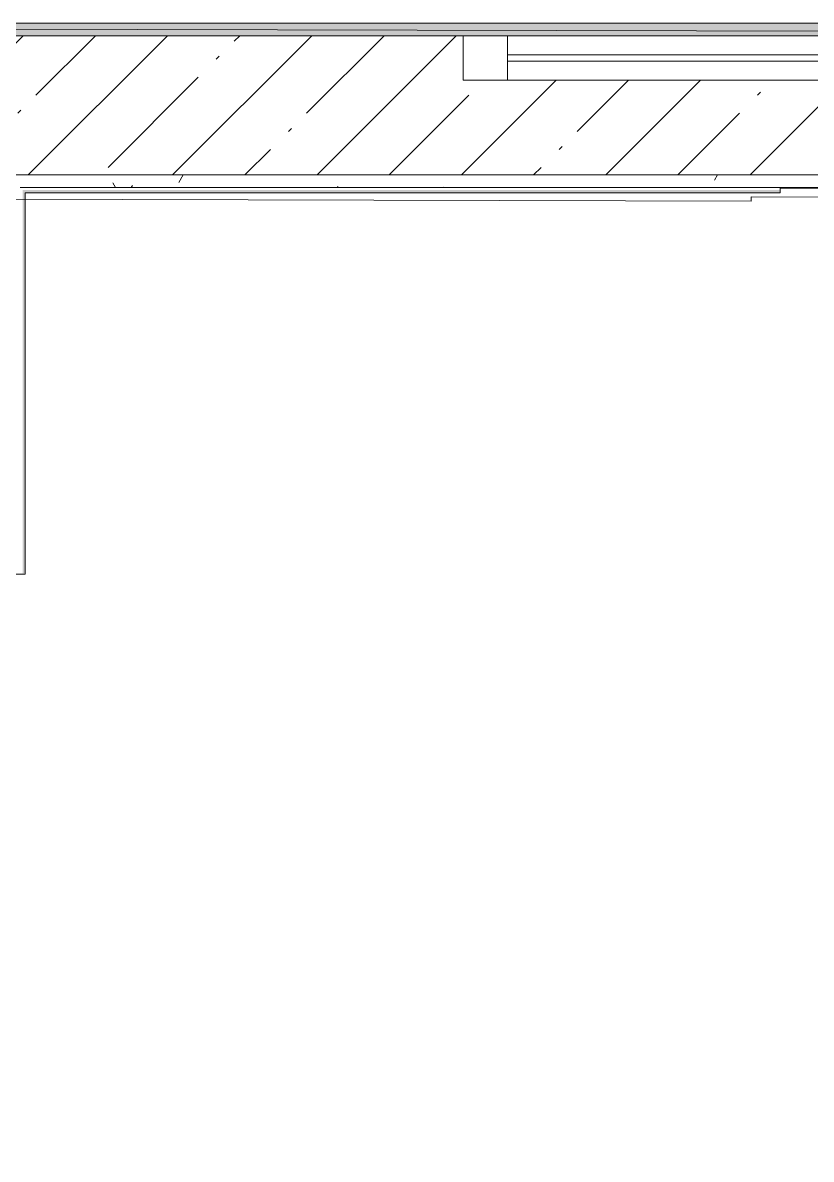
# Model space of a CAD drawing. Header units: millimetres. Extents: x -1113 to 415037, y -3642 to 28069.
# Drawn here: x 62279 to 63525, y 5989 to 7784 of the extents above; entities that cross this region are included whole.
import ezdxf

# ---------------------------------------------------------------- set-up
doc = ezdxf.new("R2010")
doc.units = ezdxf.units.MM
for name, color, linetype, lineweight in [('0) Стена 3.93м', 3, 'Continuous', 60), ('A-AREA-BNDY', 7, 'Continuous', 5), ('A-FLOR', 7, 'Continuous', 9), ('A-GLAZ', 7, 'Continuous', 9), ('A-GLAZ-1', 7, 'Continuous', 5), ('I-WALL', 7, 'Continuous', 5)]:
    doc.layers.add(name, color=color, linetype=linetype, lineweight=lineweight)
doc.layers.add('A-AREA-PATT-1', color=7, linetype='Continuous', lineweight=5, true_color=0xa5bae0, transparency=1)
doc.layers.add('A-WALL-1', color=9, linetype='Continuous', lineweight=5, true_color=0x808080)
doc.layers.add('A-WALL-FNSH-1', color=9, linetype='Continuous', lineweight=5, true_color=0x808080)
pattern_1 = [(0, (0, 0), (243.84, 60.96), [20.117, -162.763, 20.117, -162.763, -975.36]), (0, (0, 0), (243.84, 60.96), [-365.76, 20.117, -345.643, 20.117, -162.763, -426.72]), (0, (0, 0), (243.84, 60.96), [-914.4, 20.117, -101.803, 20.117, -284.683]), (120, (91.44, 30.48), (-174.71291, 180.691634), [20.117, -162.763, 20.117, -162.763, -975.36]), (120, (91.44, 30.48), (-174.71291, 180.691634), [-365.76, 20.117, -345.643, 20.117, -162.763, -426.72]), (120, (91.44, 30.48), (-174.71291, 180.691634), [-914.4, 20.117, -101.803, 20.117, -284.683]), (240, (121.92, 152.4), (-69.12709, -241.651634), [20.117, -162.763, 20.117, -162.763, -975.36]), (240, (121.92, 152.4), (-69.12709, -241.651634), [-365.76, 20.117, -345.643, 20.117, -162.763, -426.72]), (240, (121.92, 152.4), (-69.12709, -241.651634), [-914.4, 20.117, -101.803, 20.117, -284.683])]

# ---------------------------------------------------------------- blocks, each defined once
blk = doc.blocks.new('120_Окно_СКБ_1Ст - 120_Окно_СКБ_1Ст 400х1200 EI30-24228621-Объем проектирования 1 этажа')
at = {"layer": 'A-GLAZ'}
for p, q in [((-600, 40), (-600, 110)), ((-600, 110), (-530, 110)), ((-530, 110), (-530, 40)), ((530, 40), (530, 110)), ((530, 110), (600, 110)), ((600, 110), (600, 40)), ((-530, 40), (-600, 40)), ((600, 40), (530, 40))]:
    blk.add_line(p, q, dxfattribs=at)
at = {"layer": 'A-GLAZ-1'}
for p, q in [((600, 110), (-600, 110)), ((530, 80), (-530, 80)), ((530, 70), (-530, 70)), ((-600, 40), (600, 40))]:
    blk.add_line(p, q, dxfattribs=at)
blk = doc.blocks.new('1floor')
at = {"layer": 'A-AREA-PATT-1'}
h = blk.add_hatch(color=256, dxfattribs=at)
h.paths.add_polyline_path([(51851, 10), (51851, 120), (47930.5, 120), (47930.5, 10), (51769.5, 10)])
h.paths.add_polyline_path([(56203.1, 804.3), (56903.3, 2016.6), (56838.3, 2054.1), (56138.2, 841.8)])
h.paths.add_polyline_path([(56203.1, 5802.9), (56903.3, 7015.3), (56844.1, 7049.5), (56836.4, 7049.5), (56138.2, 5840.4)])
h.paths.add_polyline_path([(56838.3, 2054.8), (56903.3, 2092.3), (56203.4, 3304.1), (56903.3, 4515.9), (56839, 4553.5), (56903.3, 4590.6), (56203.1, 5802.9), (56138.2, 5765.4), (56838.2, 4553.3), (56138.2, 3341.1), (56201.3, 3303.6), (56138.2, 3267.1), (56804.9, 2112.7)])
h.paths.add_polyline_path([(62214, 7050), (62218, 7051.5), (62218, 7652), (63411, 7652), (63411, 7656), (62214, 7656), (62214, 7050.8)])
h.paths.add_polyline_path([(53714, 7050), (53718, 7051), (53718, 7652), (55302, 7652), (55302, 7050), (55306, 7050), (55306, 7656), (53714, 7656), (53714, 7051.5)])
at = {"layer": 'I-WALL'}
h = blk.add_hatch(dxfattribs=at)
h.set_pattern_fill('FP_191', color=256, style=0, pattern_type=2)
h.set_pattern_definition(pattern_1)
h.paths.add_polyline_path([(74962.5, 7900), (75460, 7900), (75459, 7920), (73730, 7920), (73730, 7908), (73760, 7908), (73760, 7900), (73947.5, 7900)])
h.paths.add_polyline_path([(72124.4, 7900), (72250, 7900), (72250, 7908), (72280, 7908), (72280, 7920), (71660, 7920), (71660, 7908), (71690, 7908), (71690, 7900), (72080, 7900)])
h.paths.add_polyline_path([(70320, 7900), (70680, 7900), (70680, 7908), (70710, 7908), (70710, 7920), (69360, 7920), (69360, 7908), (69390, 7908), (69390, 7900), (70020, 7900)])
h.paths.add_polyline_path([(67835, 7900), (68230, 7900), (68230, 7908), (68260, 7908), (68260, 7920), (66860, 7920), (66860, 7908), (66890, 7908), (66890, 7900), (67758.3, 7900)])
h.paths.add_polyline_path([(60610, 7900), (65880, 7900), (65880, 7908), (65910, 7908), (65910, 7920), (60610, 7920)])
h.paths.add_polyline_path([(57443, 7900), (58110, 7900), (58110, 7920), (50710, 7920), (50710, 7900), (57180, 7900)])
h.paths.add_polyline_path([(47910, 7900), (48210, 7900), (48210, 7920), (41840, 7920), (41840, 7900), (47410, 7900)])
h.paths.add_polyline_path([(39040, 7900), (39340, 7900), (39340, 7920), (38761, 7920), (38760, 7900), (38875.4, 7900)])
h = blk.add_hatch(dxfattribs=at)
h.set_pattern_fill('FP_1', color=256, style=0, pattern_type=2)
h.set_pattern_definition([(45, (0, 0), (-114.04925, 114.04925), []), (45, (114.05, 0), (-114.04925, 114.04925), [201.612, -40.322, 6.706, -33.617])])
h.paths.add_polyline_path([(64333.8, 7680), (65410, 7680), (65410, 7900), (64110, 7900), (64110, 7830), (62910, 7830), (62910, 7900), (61410, 7900), (61410, 7680), (64241.1, 7680)])
h = blk.add_hatch(dxfattribs=at)
h.set_pattern_fill('FP_191', color=256, style=0, pattern_type=2)
h.set_pattern_definition(pattern_1)
h.paths.add_polyline_path([(64451, 7660), (65389, 7660), (65389.9, 7680), (62190, 7680), (62190, 7660), (64352.7, 7660)])
at = {"layer": 'A-FLOR'}
for p, q in [((66770, 7920), (38761, 7920)), ((63411, 7660), (65389, 7660))]:
    blk.add_line(p, q, dxfattribs=at)
at = {"layer": 'A-WALL-1'}
for p, q in [((62910, 7900), (61410, 7900)), ((65410, 7680), (61410, 7680))]:
    blk.add_line(p, q, dxfattribs=at)
at = {"layer": 'A-WALL-FNSH-1'}
for p, q in [((63411, 7659), (65389, 7659)), ((60889, 7049), (62218, 7049)), ((62218, 7049), (62218, 7050))]:
    blk.add_line(p, q, dxfattribs=at)
at = {"layer": 'I-WALL'}
for p, q in [((62210, 7660), (63411, 7660)), ((62218, 7652), (62218, 7050)), ((63411, 7652), (62218, 7652)), ((63411, 7660), (63411, 7652))]:
    blk.add_line(p, q, dxfattribs=at)
at = {"layer": 'A-GLAZ', "color": 3}
blk.add_blockref('120_Окно_СКБ_1Ст - 120_Окно_СКБ_1Ст 400х1200 EI30-24228621-Объем проектирования 1 этажа', (63510, 7790), dxfattribs=at)

msp = doc.modelspace()

# ---------------------------------------------------------------- linework, layer by layer
at = {"layer": 'A-AREA-BNDY', "flags": 128}
for points in [[(38780.5, 7829.5), (65299.4, 7767.2), (65929.4, 7765.7), (65929.3, 7744.7), (66879.3, 7742.5), (66879.4, 7763.5), (68279.4, 7760.2), (68279.3, 7739.2), (69379.3, 7736.6), (69379.4, 7757.6), (70729.4, 7754.5), (70729.3, 7733.5), (71679.3, 7731.2), (71679.4, 7752.2), (72099.4, 7751.2), (75478.4, 7743.3), (75481.7, 9152.3), (75542.7, 9162.2), (75546.3, 10701.2)], [(57182.1, 6.2), (60890.1, -2.5), (60891, 357.5), (61633, 355.8), (61632.1, -4.2), (65390.1, -13), (65407.8, 7505), (63429.8, 7509.6), (63429.8, 7502.6), (62236.8, 7505.4), (62235.4, 6902.4), (60906.4, 6905.5), (60907.8, 7535.5), (60628.8, 7536.2), (60628.9, 7557.2), (58128.9, 7563)]]:
    msp.add_lwpolyline(points, dxfattribs=at)

# ---------------------------------------------------------------- block references
at = {"layer": '0) Стена 3.93м'}
msp.add_blockref('1floor', (64.7, -136.1), dxfattribs=at)

doc.saveas('drawing.dxf')
